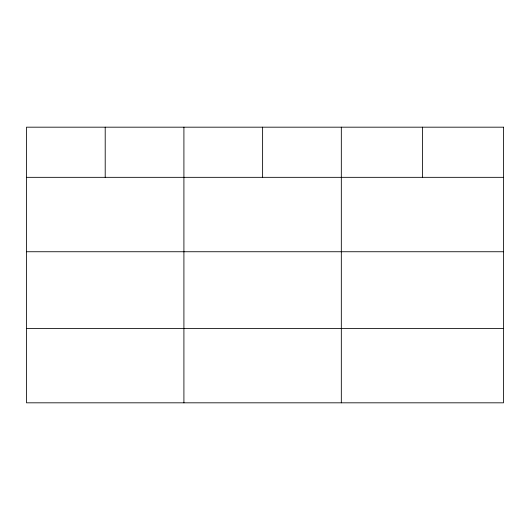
<?xml version="1.0" encoding="UTF-8"?>
<svg xmlns="http://www.w3.org/2000/svg" width="530" height="530" viewBox="0 0 530 530"><rect width="100%" height="100%" fill="white"/><g stroke="black" fill="none" stroke-linecap="round" stroke-linejoin="round"><path stroke-width="0.79" d="M26.5 177.331L503.5 177.331M26.5 251.743L503.5 251.743M26.5 328.408L503.5 328.408M422.41 127.18L422.41 177.331M341.32 127.18L341.32 402.82M262.615 127.18L262.615 177.331M183.91 127.18L183.91 402.82M105.205 127.18L105.205 177.331M503.5 127.18L26.5 127.18L26.5 402.82L503.5 402.82L503.5 127.18"/></g></svg>
